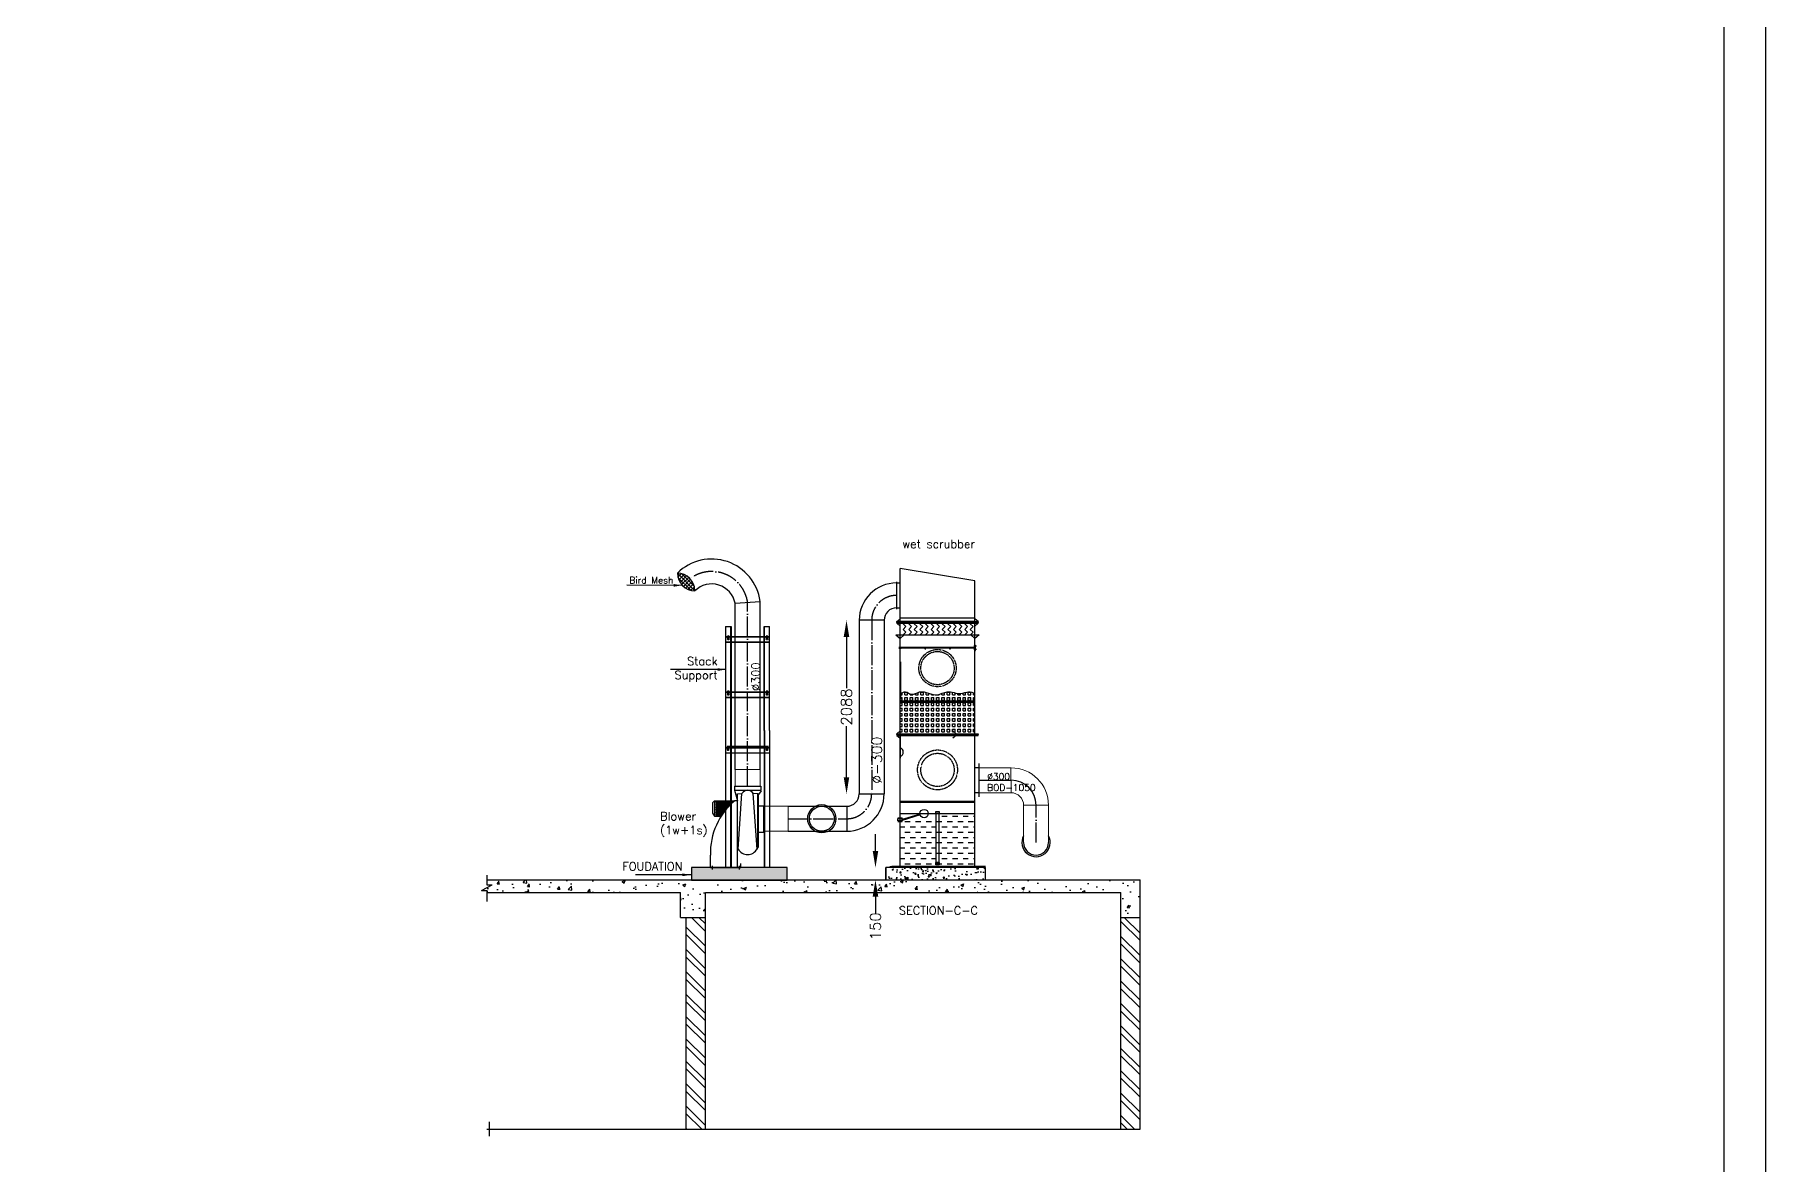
# Model space of a CAD drawing. Header units: millimetres. Extents: x 1731 to 55573, y 1167 to 54427.
# Drawn here: x 34746 to 55573, y 24751 to 38347 of the extents above; entities that cross this region are included whole.
import ezdxf

# ---------------------------------------------------------------- set-up
doc = ezdxf.new("R2010")
doc.units = ezdxf.units.MM
for name, pattern in [('25190-NFIL-Furni-Rev 0$0$PBTI FLOOR PLANS- WALL LAYOUT 11.03.2021$0$PHANTOM2', [1.25, 0.625, -0.125, 0.125, -0.125, 0.125, -0.125]), ('ACAD_ISO04W100', [30, 24, -3, 0, -3]), ('CENTER', [2, 1.25, -0.25, 0.25, -0.25]), ('CENTER2', [1.125, 0.75, -0.125, 0.125, -0.125]), ('HIDDEN', [0.375, 0.25, -0.125])]:
    doc.linetypes.add(name, pattern=pattern)
for name, color, linetype in [('Basement', 8, 'Continuous'), ('blower', 4, 'Continuous'), ('CENTRE', 8, 'CENTER'), ('EX-PP--FRP DUCT', 7, 'Continuous'), ('EX-TXT', 7, 'Continuous'), ('Exhaust Air Dim', 8, 'Continuous'), ('EXHAUST DUICT', 1, 'Continuous'), ('FH Exhaust Duct', 6, 'Continuous'), ('FH Exhaust duct cen', 8, 'CENTER'), ('FH Text', 7, 'Continuous'), ('HATCH', 8, 'Continuous'), ('ILA-HATCH', 8, 'Continuous')]:
    doc.layers.add(name, color=color, linetype=linetype)
for name, color, linetype, lineweight in [('COLOUMN', 1, 'Continuous', 30), ('EX-PP-FRP DUCT', 1, 'Continuous', 18), ('WALL', 5, 'Continuous', 25)]:
    doc.layers.add(name, color=color, linetype=linetype, lineweight=lineweight)
doc.styles.add('Heading', font='romant.shx')
doc.styles.add('Legend', font='romant.shx')
doc.styles.add('ROMANS', font='romans.shx')
doc.linetypes.add('ZIGZAG', pattern='A,0.0001,-0.2,[131,ltypeshp.shx,S=0.2,R=0,X=-0.2,Y=0],-0.4,[131,ltypeshp.shx,S=0.2,R=180,X=0.2,Y=0],-0.2', length=0.8001)
doc.dimstyles.new('CGMP CP LINE', dxfattribs={"dimtxt": 130, "dimasz": 200, "dimexe": 0.18, "dimexo": 0.0625, "dimgap": 0.09, "dimtad": 0, "dimdec": 0, "dimzin": 0, "dimdsep": 46, "dimtxsty": 'ROMANS', "dimcen": 0.09, "dimclrd": 1, "dimclre": 251, "dimadec": 0, "dimazin": 0, "dimtfac": 1, "dimtdec": 0, "dimtofl": 0, "dimtmove": 0, "dimatfit": 3, "dimfxl": 0.18, "dimtolj": 1, "dimtzin": 0, "dimlwd": -1, "dimlwe": 5, "dimarcsym": 0})
doc.dimstyles.new('Kewaunee', dxfattribs={"dimtxt": 100, "dimasz": 100, "dimexe": 0, "dimexo": 0, "dimgap": 35, "dimtad": 1, "dimdec": 0, "dimzin": 0, "dimdsep": 46, "dimtxsty": 'Heading', "dimcen": 5, "dimclrd": 7, "dimclre": 7, "dimclrt": 7, "dimadec": 0, "dimazin": 0, "dimtfac": 1, "dimtdec": 0, "dimtofl": 0, "dimtmove": 1, "dimatfit": 3, "dimfxl": 0.18, "dimtolj": 1, "dimtzin": 0, "dimarcsym": 0})

# ---------------------------------------------------------------- blocks, each defined once
blk = doc.blocks.new('CMVeco-315 Side View')
h = blk.add_hatch()
h.set_pattern_fill('NET3', color=8, scale=5)
h.paths.add_polyline_path([(16304, 29671), (16080, 29671), (16080, 29486), (16141, 29486, -0.075606)])
h.paths.add_polyline_path([(16103, 29565), (16181, 29565), (16181, 29588), (16103, 29588)], flags=24)
h.paths.add_polyline_path([(16103, 29590), (16160, 29590), (16160, 29613), (16103, 29613)], flags=24)
h.paths.add_polyline_path([(16103, 29615), (16177, 29615), (16177, 29638), (16103, 29638)], flags=24)
h = blk.add_hatch()
h.set_pattern_fill('GOST_GLASS', style=0)
h.paths.add_polyline_path([(15783, 28717), (16934, 28717), (16934, 28867), (15783, 28867)])
blk.add_line((16011, 28867), (16376, 28867))
at = {"layer": 'Basement'}
blk.add_lwpolyline([(15783, 28717), (16934, 28717), (16934, 28867), (15783, 28867)], close=True, dxfattribs=at)
at = {"layer": 'blower'}
for p, q in [((16301, 29847), (16616, 29847)), ((16301, 29847), (16301, 29797)), ((16301, 29797), (16616, 29797)), ((16301, 29797), (16336, 29671)), ((16621, 29792), (16591, 29745)), ((16616, 29847), (16616, 29797)), ((16621, 29792), (16616, 29797)), ((16035, 29644), (16060, 29671)), ((16035, 29644), (16035, 29520)), ((16060, 29671), (16060, 29486)), ((16060, 29671), (16304, 29671)), ((16080, 29671), (16080, 29486)), ((16336, 29671), (16304, 29671)), ((16336, 28867), (16336, 29752)), ((16338, 29754), (16389, 29756)), ((16344, 29090), (16390, 29756)), ((16573, 29090), (16527, 29756)), ((16579, 29754), (16528, 29756)), ((16581, 29112), (16581, 29752)), ((16581, 29752), (16590, 29746)), ((16591, 29116), (16591, 29745)), ((16649, 29604), (16591, 29604)), ((16649, 29604), (16649, 29289)), ((16035, 29520), (16060, 29486)), ((16060, 29486), (16141, 29486)), ((16649, 29289), (16591, 29289)), ((16011, 28867), (16011, 29017)), ((16344, 29090), (16336, 29100)), ((16573, 29090), (16582, 29110)), ((16584, 29110), (16590, 29114)), ((16027, 28873), (16027, 28858)), ((16037, 28873), (16037, 28858)), ((16352, 28874), (16352, 28859)), ((16362, 28874), (16362, 28859)), ((16376, 28867), (16376, 28915))]:
    blk.add_line(p, q, dxfattribs=at)
for centre, radius, start, end in [((16459, 29718), 78.2, 28.6783, 150.5039), ((16830, 29043), 819, 129.9374, 181.7901), ((16338, 29752), 2, 91.9625, 180), ((16389, 29758), 2, 271.9625, 330.5039), ((16528, 29758), 2, 209.4961, 268.0375), ((16579, 29752), 2, 0, 88.0375), ((16589, 29745), 2, 0, 57.0977), ((16343, 29089), 2, 28.9885, 39.8185), ((16459, 29153), 130, 208.9885, 331.0944), ((16575, 29089), 2, 140.1815, 151.0115), ((16583, 29112), 2, 180, 305.8794), ((16589, 29116), 2, 305.8794, 0)]:
    blk.add_arc(centre, radius, start, end, dxfattribs=at)
at = {"layer": 'CENTRE', "linetype": 'CENTER', "ltscale": 50}
for p, q in [((16032, 28889), (16032, 28845)), ((16357, 28889), (16357, 28845))]:
    blk.add_line(p, q, dxfattribs=at)
at = {"color": 2, "style": 'Legend'}
for s, p in [('Motor', (16106, 29619)), ('With', (16106, 29594)), ('Gaurd', (16105, 29569))]:
    blk.add_text(s, height=15, dxfattribs=at).set_placement(p)
blk = doc.blocks.new('*D149')
at = {"layer": 'Defpoints', "color": 0, "transparency": 16777216}
for p in [(44864, 28174), (44990, 28324, 0), (44990, 28174)]:
    blk.add_point(p, dxfattribs=at)
at = {"layer": 'EXHAUST DUICT', "color": 1, "transparency": 16777216}
for p, q in [((44864, 28524), (44864, 28724)), ((44864, 27974), (44864, 27774))]:
    blk.add_line(p, q, dxfattribs=at)
at = {"layer": 'EXHAUST DUICT', "color": 251, "linetype": 'Continuous', "lineweight": 5, "transparency": 16777216}
for p, q in [((44865, 28324), (44864, 28324)), ((44865, 28174), (44864, 28174))]:
    blk.add_line(p, q, dxfattribs=at)
at = {"layer": 'EXHAUST DUICT', "color": 1, "transparency": 16777216}
for points in [[(44831, 28524), (44898, 28524), (44864, 28324)], [(44831, 27974), (44898, 27974), (44864, 28174)]]:
    blk.add_solid(points, dxfattribs=at)
at = {"layer": 'EXHAUST DUICT', "color": 0, "transparency": 16777216, "insert": (44864, 27616), "char_height": 130, "attachment_point": 5, "rotation": 90, "style": 'ROMANS'}
blk.add_mtext('\\A1;150', dxfattribs=at)
blk = doc.blocks.new('*D150')
at = {"color": 251, "linetype": 'Continuous', "lineweight": 5, "transparency": 16777216}
for p, q in [((44516, 31299), (44515, 31299)), ((44516, 29211), (44515, 29211))]:
    blk.add_line(p, q, dxfattribs=at)
at = {"color": 1, "transparency": 16777216}
for p, q in [((44516, 31099), (44516, 30484)), ((44516, 29411), (44516, 30026))]:
    blk.add_line(p, q, dxfattribs=at)
for points in [[(44482, 31099), (44549, 31099), (44516, 31299)], [(44482, 29411), (44549, 29411), (44516, 29211)]]:
    blk.add_solid(points, dxfattribs=at)
at = {"layer": 'Defpoints', "color": 0, "transparency": 16777216}
for p in [(44669, 31299, 0), (44516, 29211), (44669, 29211, 0)]:
    blk.add_point(p, dxfattribs=at)
at = {"color": 0, "transparency": 16777216, "insert": (44516, 30255), "char_height": 130, "attachment_point": 5, "rotation": 90, "style": 'ROMANS'}
blk.add_mtext('\\A1;2088', dxfattribs=at)

msp = doc.modelspace()

# ---------------------------------------------------------------- hatches: boundary and pattern name
h = msp.add_hatch()
h.set_pattern_fill('ZIGZAG', color=256, scale=15, angle=45, style=0)
h.set_pattern_definition([(45, (33410.287, 26946.506), (7e-15, 67.35192), [47.625, -47.625]), (135, (33443.963, 26980.18), (-67.35192, 7e-15), [47.625, -47.625])])
h.paths.add_polyline_path([(46060.9, 31263.7), (45610.9, 31263.7), (45610.9, 31123.8), (46060.9, 31123.8)])
h.paths.add_polyline_path([(45610.9, 31263.7), (45160.9, 31263.7), (45160.9, 31123.8), (45610.9, 31123.8)])
h.paths.add_polyline_path([(45950.6, 31150.7), (45950.6, 31225.7)], flags=16)
at = {"ltscale": 0.15}
h = msp.add_hatch(dxfattribs=at)
h.set_pattern_fill('SQUARE', color=256, scale=10, style=0)
h.set_pattern_definition([(0, (33408.287, 26845.506), (0, 31.75), [31.75, -31.75]), (90, (33408.287, 26845.506), (-31.75, 2e-15), [31.75, -31.75])])
h.paths.add_polyline_path([(46060.9, 30418.9), (46043.1, 30426.6), (46025.3, 30432.9), (46007.4, 30437.1), (45989.6, 30438.7), (45971.6, 30437), (45953.6, 30432.7), (45935.6, 30427.2), (45917.4, 30421.7), (45899.1, 30417.6), (45880.7, 30416), (45862.2, 30417.1), (45843.6, 30420.1), (45825, 30424.3), (45806.4, 30429.1), (45787.9, 30433.7), (45769.5, 30437.5), (45751.1, 30439.7), (45733, 30439.8), (45715.1, 30437), (45697.3, 30431.7), (45679.6, 30424.9), (45662.1, 30417.5), (45644.5, 30410.4), (45626.8, 30404.6), (45610.9, 30401.5), (45610.9, 29933.7), (46060.9, 29933.7)])
h.paths.add_polyline_path([(45178.3, 30423.3), (45160.9, 30412.6), (45160.9, 29933.7), (45610.9, 29933.7), (45610.9, 30401.5), (45609, 30401.1), (45591, 30400.5), (45572.9, 30402.3), (45554.6, 30406.1), (45536.2, 30411.3), (45517.8, 30417.2), (45499.3, 30423.5), (45480.7, 30429.4), (45462.2, 30434.4), (45443.7, 30438), (45425.2, 30439.6), (45406.8, 30438.7), (45388.5, 30434.7), (45370.3, 30427.9), (45352.3, 30420), (45334.4, 30412.9), (45316.7, 30408.3), (45299.2, 30408.1), (45281.9, 30413.5), (45264.7, 30422.2), (45247.5, 30431.1), (45230.3, 30437.1), (45213.1, 30437.4), (45195.7, 30432.2)])
h = msp.add_hatch(dxfattribs=at)
h.set_pattern_fill('DASH', color=256, scale=20, style=0)
h.set_pattern_definition([(0, (33408.29, 26845.506), (63.5, 63.5), [63.5, -63.5])])
h.paths.add_polyline_path([(45610.9, 28923.7), (45291.6, 28923.7), (45187.6, 28890.6), (45187.6, 28884.2), (45187.6, 28875.7), (45160.9, 28875.7), (45160.9, 28339.7), (45610.9, 28339.7)])
h.paths.add_polyline_path([(46060.9, 28339.7), (46060.9, 28973.7), (45610.9, 28973.7), (45610.9, 28339.7)])
h = msp.add_hatch()
h.set_pattern_fill('AR-CONC', scale=2)
h.set_pattern_definition([(50, (-1055160.8, -7235.86), (364.36934, -31.87817), [38.1, -419.1]), (355, (-1055160.8, -7235.86), (-70.48684, 382.11369), [30.48, -335.28117]), (100.451445, (-1055130.43, -7238.5), (293.88249, 350.2355), [32.38002, -356.18049]), (46.1842, (-1055160.8, -7134.26), (542.15808, -84.08466), [57.15, -628.65]), (96.63556, (-1055115.6, -7141.27), (474.80827, 494.85225), [48.57005, -534.27122]), (351.18415, (-1055160.8, -7134.26), (474.80827, 494.85225), [45.71993, -502.91946]), (21, (-1055110, -7159.66), (303.22878, -204.5304), [38.1, -419.1]), (326, (-1055110, -7159.66), (123.60406, 368.37593), [30.48, -335.28]), (71.451445, (-1055084.72, -7176.7), (426.83284, 163.84554), [32.38002, -356.17988]), (37.5, (-1055160.79, -7235.86), (6.177207, 169.110078), [0, -331.216, 0, -340.36, 0, -336.55]), (7.5, (-1055160.8, -7235.86), (133.639325, 200.36115), [0, -194.056, 0, -323.596, 0, -128.27]), (327.5, (-1055274.08, -7235.86), (271.18119, -11.457488), [0, -127, 0, -396.24, 0, -525.78]), (317.5, (-1055324.88, -7235.86), (296.258363, 50.85298), [0, -165.1, 0, -263.144, 0, -373.38])])
h.paths.add_polyline_path([(48047.7, 28173.7), (40187.7, 28173.7), (40187.7, 28023.7), (42517.7, 28023.7), (42517.7, 27723.7), (42817.7, 27723.7), (42817.7, 28023.7), (47817.7, 28023.7), (47817.7, 27723.7), (48047.7, 27723.7)])
at = {"layer": 'EXHAUST DUICT'}
h = msp.add_hatch(dxfattribs=at)
h.set_pattern_fill('ANSI37', color=8, scale=10)
h.set_pattern_definition([(45, (-1155301.988, -153311.235), (-22.4506403, 22.4506403), []), (135, (-1155301.988, -153311.235), (-22.4506403, -22.4506403), [])])
h.paths.add_polyline_path([(42691.5, 31653.2, 0.4101616), (42480.8, 31866.8, 0.4101616)])
at = {"layer": 'HATCH', "ltscale": 0.15}
for points in [[(45610.9, 30328.2), (45160.9, 30328.2), (45160.9, 30315.4), (45610.9, 30315.4)], [(46060.9, 30328.2), (45610.9, 30328.2), (45610.9, 30315.4), (46060.9, 30315.4)], [(45610.9, 29123.7), (45160.9, 29123.7), (45160.9, 29110.9), (45610.9, 29110.9)], [(46060.9, 29123.7), (45610.9, 29123.7), (45610.9, 29110.9), (46060.9, 29110.9)]]:
    msp.add_hatch(color=256, dxfattribs=at).paths.add_polyline_path(points)
at = {"layer": 'HATCH', "linetype": 'CENTER2', "ltscale": 0.15}
h = msp.add_hatch(dxfattribs=at)
h.set_pattern_fill('AR-CONC', color=256, style=0)
h.set_pattern_definition([(50, (33408.29, 26845.5), (182.1847, -15.939), [19.05, -209.55]), (355, (33408.29, 26845.5), (-35.2428, 191.0566), [15.24, -167.64]), (100.451, (33423.47, 26844.18), (146.9425, 175.1167), [16.19, -178.09]), (46.1842, (33408.29, 26896.3), (271.079, -42.0423), [28.575, -314.325]), (96.6356, (33430.88, 26892.8), (237.404, 247.4256), [24.285, -267.135]), (351.184, (33408.3, 26896.3), (237.4046, 247.425), [22.86, -251.46]), (21, (33433.69, 26883.6), (151.6149, -102.2655), [19.05, -209.55]), (326, (33433.69, 26883.6), (61.802, 184.188), [15.24, -167.64]), (71.4514, (33446.32, 26875.08), (213.4165, 81.9229), [16.19, -178.09]), (37.5, (33408.29, 26845.506), (3.0886, 84.55504), [0, -165.608, 0, -170.18, 0, -168.275]), (7.5, (33408.29, 26845.51), (66.81966, 100.1806), [0, -97.028, 0, -161.798, 0, -64.135]), (327.5, (33351.645, 26845.506), (135.5906, -5.72874), [0, -63.5, 0, -198.12, 0, -262.89]), (317.5, (33326.25, 26845.5), (148.1292, 25.4265), [0, -82.55, 0, -131.572, 0, -186.69])])
h.paths.add_polyline_path([(45610.9, 28173.7), (45610.9, 28323.7), (44989.9, 28323.7), (44989.9, 28173.7)])
h = msp.add_hatch(dxfattribs=at)
h.set_pattern_fill('AR-CONC', color=256, style=0)
h.set_pattern_definition([(50, (33202.92, 26845.5), (182.1847, -15.939), [19.05, -209.55]), (355, (33202.92, 26845.5), (-35.2428, 191.0566), [15.24, -167.64]), (100.451, (33218.1, 26844.18), (146.9425, 175.1167), [16.19, -178.09]), (46.1842, (33202.92, 26896.3), (271.079, -42.0423), [28.575, -314.325]), (96.6356, (33225.5, 26892.8), (237.404, 247.4256), [24.285, -267.135]), (351.184, (33202.92, 26896.3), (237.4046, 247.425), [22.86, -251.46]), (21, (33228.32, 26883.6), (151.6149, -102.2655), [19.05, -209.55]), (326, (33228.32, 26883.6), (61.802, 184.188), [15.24, -167.64]), (71.4514, (33240.95, 26875.08), (213.4165, 81.9229), [16.19, -178.09]), (37.5, (33202.917, 26845.506), (3.0886, 84.55504), [0, -165.608, 0, -170.18, 0, -168.275]), (7.5, (33202.92, 26845.51), (66.81966, 100.1806), [0, -97.028, 0, -161.798, 0, -64.135]), (327.5, (33146.275, 26845.506), (135.5906, -5.72874), [0, -63.5, 0, -198.12, 0, -262.89]), (317.5, (33120.87, 26845.5), (148.1292, 25.4265), [0, -82.55, 0, -131.572, 0, -186.69])])
h.paths.add_polyline_path([(46189.9, 28173.7), (46189.9, 28323.7), (45405.5, 28323.7), (45405.5, 28173.7)])
at = {"layer": 'ILA-HATCH', "ltscale": 12}
h = msp.add_hatch(dxfattribs=at)
h.set_pattern_fill('ANSI32', color=256, scale=20, angle=270)
h.set_pattern_definition([(315, (-1055160.8, -7235.86), (134.703842, 134.703842), []), (315, (-1055160.8, -7325.66), (134.703842, 134.703842), [])])
h.paths.add_polyline_path([(42587.7, 25173.7), (42817.7, 25173.7), (42817.7, 27723.7), (42587.7, 27723.7)])
h.paths.add_polyline_path([(48047.7, 27723.7), (47817.7, 27723.7), (47817.7, 25173.7), (48047.7, 25173.7)])

# ---------------------------------------------------------------- linework, layer by layer
at = {"color": 5}
for p, q in [((46060.9, 31773.7), (45160.9, 31923.7, 0)), ((45160.9, 28323.7, 0), (45160.9, 31923.7, 0)), ((45118.7, 31763.7, 0), (45118.7, 31433.7, 0)), ((45118.7, 31748.7, 0), (45160.9, 31748.7)), ((46060.9, 28339.7), (46060.9, 31773.7)), ((45118.7, 31448.7, 0), (45160.9, 31448.7)), ((45120.9, 31283.7), (45160.9, 31317.7)), ((45120.9, 31263.7), (45160.9, 31229.7)), ((46060.9, 31323.7, 0), (45160.9, 31323.7, 0)), ((45160.9, 31288.7), (45160.9, 31283.7)), ((46060.9, 31283.7), (45160.9, 31283.7)), ((46100.9, 31283.7), (46060.9, 31317.7)), ((46060.9, 31288.7), (46060.9, 31283.7)), ((46100.9, 31263.7), (46060.9, 31229.7)), ((45110.9, 31123.8), (46110.9, 31123.8)), ((45110.9, 31123.8), (45160.9, 31081.3)), ((45210.9, 31123.8), (45160.9, 31081.3)), ((46010.9, 31123.8), (46060.9, 31081.3)), ((46110.9, 31123.8), (46060.9, 31081.3)), ((45120.9, 29933.7, 0), (45160.9, 29967.7, 0)), ((45120.9, 29913.7, 0), (45160.9, 29879.7, 0)), ((45835, 29933.7, 0), (45795, 29967.7, 0)), ((45835, 29913.7, 0), (45795, 29879.7, 0)), ((46110.9, 29523.7), (46060.9, 29523.7, 0)), ((46110.9, 29173.7), (46110.9, 29573.7)), ((46110.9, 29223.7), (46060.9, 29223.7, 0)), ((45060.9, 28339.7), (46189.9, 28339.7)), ((45060.9, 28323.7), (45060.9, 28339.7)), ((46189.9, 28339.7), (46189.9, 28339.7)), ((46189.9, 28339.7), (46189.9, 28339.7))]:
    msp.add_line(p, q, dxfattribs=at)
at = {"color": 6}
for p, q in [((43061, 31224.7, 0), (43061, 28323.2, 0)), ((43061, 31224.7, 0), (43126, 31224.7, 0)), ((43591, 31099.9, 0), (43061, 31099.9, 0)), ((43591, 31094.9, 0), (43061, 31094.9, 0)), ((43591, 31034.9, 0), (43061, 31034.9, 0)), ((43061, 31034.9, 0), (43591, 31034.9, 0)), ((43591, 31034.9, 0), (43061, 31034.9, 0)), ((43121, 31224.7, 0), (43121, 28323.2, 0)), ((43126, 31224.7, 0), (43126, 28323.2, 0)), ((43526, 29973.2, 0), (43526, 31224.7, 0)), ((43526, 31224.7, 0), (43591, 31224.7, 0)), ((43531, 29973.2, 0), (43531, 31224.7, 0)), ((43591, 29973.2, 0), (43591, 31224.7, 0)), ((43591, 30434.9, 0), (43061, 30434.9, 0)), ((43591, 30429.9, 0), (43061, 30429.9, 0)), ((43061, 30369.9, 0), (43591, 30369.9, 0)), ((43591, 30369.9, 0), (43061, 30369.9, 0)), ((43526, 29973.2, 0), (43526, 28323.2, 0)), ((43531, 29973.2, 0), (43531, 28323.2, 0)), ((43591, 29973.2, 0), (43591, 28323.2, 0)), ((43061, 29769.9, 0), (43591, 29769.9, 0)), ((43061, 29763.9, 0), (43591, 29763.9, 0)), ((43061, 29704.9, 0), (43591, 29704.9, 0))]:
    msp.add_line(p, q, dxfattribs=at)
at = {"linetype": 'HIDDEN'}
msp.add_line((45163.9, 30973.7, 0), (45163.9, 30961.7, 0), dxfattribs=at)
for p, q in [((46060.9, 30998.7), (46066.9, 30998.7)), ((46060.9, 30936.7), (46060.9, 30998.7)), ((46060.9, 30936.7), (46066.9, 30936.7)), ((46063.9, 30936.7), (46063.9, 30998.7)), ((46066.9, 30936.7), (46066.9, 30998.7)), ((45160.9, 30328.2, 0), (46060.9, 30328.2, 0)), ((45160.9, 29123.7, 0), (46060.9, 29123.7, 0)), ((45160.9, 28973.7), (46060.9, 28973.7)), ((45400.7, 28966.2), (45187.6, 28901.9)), ((45402.3, 28958.9), (45187.6, 28890.6)), ((45134.2, 28923.7), (45187.6, 28923.7)), ((45134.2, 28920.7), (45187.6, 28920.7)), ((45134.2, 28878.7), (45187.6, 28878.7)), ((45134.2, 28875.7), (45187.6, 28875.7)), ((45187.6, 28875.7), (45187.6, 28923.7)), ((45060.9, 28339.7), (45063.8, 28339.7)), ((45088.8, 28339.7), (45160.9, 28339.7)), ((40187.7, 25173.7), (48047.7, 25173.7))]:
    msp.add_line(p, q)
at = {"ltscale": 0.15}
for p, q in [((45160.9, 30315.4, 0), (46060.9, 30315.4)), ((45160.9, 29765.5, 0), (45160.9, 29661.9, 0)), ((45160.9, 29110.9, 0), (46060.9, 29110.9, 0))]:
    msp.add_line(p, q, dxfattribs=at)
at = {"linetype": 'CENTER2', "ltscale": 50}
msp.add_line((45401.4, 28962.5), (45187.6, 28896.3), dxfattribs=at)
at = {"color": 7}
for p, q in [((40187.7, 28233.4), (40187.7, 28114)), ((40124.8, 28048), (40250.5, 28114)), ((40124.8, 28048), (40187.7, 28048)), ((40187.7, 28114), (40250.5, 28114)), ((40187.7, 28048), (40187.7, 27913.5)), ((40215.9, 25262.1), (40215.9, 25092.1))]:
    msp.add_line(p, q, dxfattribs=at)
at = {"color": 8, "ltscale": 0.15}
msp.add_line((44989.9, 28173.7), (44989.9, 28323.7), dxfattribs=at)
at = {"color": 7}
for points in [[(1731.4, 54427.2), (55572.9, 54427.2), (55572.9, 1166.8), (1731.4, 1166.8)], [(2231.4, 53927.2), (55072.9, 53927.2), (55072.9, 1666.8), (2231.4, 1666.8)]]:
    msp.add_lwpolyline(points, close=True, dxfattribs=at)
at = {"elevation": 0}
for points in [[(45120.9, 31273.7), (45120.9, 31283.7), (46100.9, 31283.7), (46100.9, 31273.7)], [(46100.9, 31273.7), (45120.9, 31273.7), (45120.9, 31263.7), (46100.9, 31263.7)], [(45154.9, 30980.2), (45166.9, 30980.2), (45166.9, 30955.2), (45154.9, 30955.2)], [(45120.9, 29923.7), (45120.9, 29933.7), (46100.9, 29933.7), (46100.9, 29923.7)], [(46100.9, 29923.7), (45120.9, 29923.7), (45120.9, 29913.7), (46100.9, 29913.7)], [(45589.6, 28998.1), (45632, 28998.1), (45632, 28973.9), (45589.6, 28973.9)], [(45596.3, 28973.9), (45625.3, 28973.9), (45625.3, 28382.4), (45596.3, 28382.4)], [(45134.2, 28914.8), (45187.6, 28914.8), (45187.6, 28884.2), (45134.2, 28884.2)], [(45589.6, 28382.4), (45632, 28382.4), (45632, 28358.1), (45589.6, 28358.1)]]:
    msp.add_lwpolyline(points, close=True, dxfattribs=at)
for points in [[(45163.9, 30973.7), (46060.9, 30973.7)], [(46060.9, 30961.7), (45163.9, 30961.7)]]:
    msp.add_lwpolyline(points, dxfattribs=at)
at = {"color": 8, "linetype": 'HIDDEN'}
for centre, radius in [((45610.9, 30723.7), 224), ((45610.9, 30723.7), 200), ((45610.9, 29498.7), 240), ((45610.9, 29498.7), 200)]:
    msp.add_circle(centre, radius, dxfattribs=at)
msp.add_circle((45450.1, 28973.7), 50)
at = {"ltscale": 0.15}
msp.add_arc((45144.4, 29713.7, 0), 54.4, 287.65627, 72.34373, dxfattribs=at)
at = {"color": 7}
msp.add_arc((46496.7, 29073.7), 300, 0, 90, dxfattribs=at)
at = {"ltscale": 0.15}
msp.add_spline([(45160.9, 30412.6, 0), (45226.3, 30437.8), (45297.8, 30408.4), (45394.6, 30436.4), (45610.9, 30401.4), (45727, 30439.2), (45893.2, 30416.8), (45985.4, 30438.6), (46060.9, 30418.9)], degree=3, dxfattribs=at)
at = {"layer": 'COLOUMN', "ltscale": 12}
for p, q in [((40187.7, 28173.7), (48047.7, 28173.7)), ((48047.7, 25173.7), (48047.7, 28173.7)), ((40187.7, 28023.7), (42517.7, 28023.7)), ((42517.7, 27723.7), (42517.7, 28023.7)), ((42817.7, 28023.7), (47817.7, 28023.7)), ((42817.7, 25173.7), (42817.7, 28023.7)), ((47817.7, 25173.7), (47817.7, 28023.7)), ((42517.7, 27723.7), (42817.7, 27723.7)), ((42587.7, 25173.7), (42587.7, 27723.7)), ((47817.7, 27723.7), (48047.7, 27723.7))]:
    msp.add_line(p, q, dxfattribs=at)
at = {"layer": 'EX-PP--FRP DUCT', "color": 6}
msp.add_line((45160.9, 29913.7, 0), (45160.9, 29638.7, 0), dxfattribs=at)
at = {"layer": 'EX-PP--FRP DUCT', "linetype": '25190-NFIL-Furni-Rev 0$0$PBTI FLOOR PLANS- WALL LAYOUT 11.03.2021$0$PHANTOM2', "ltscale": 30}
msp.add_lwpolyline([(46110.9, 29373.7), (46496.7, 29373.7)], dxfattribs=at)
at = {"layer": 'EX-PP--FRP DUCT', "color": 6, "elevation": 0}
msp.add_lwpolyline([(45041.9, 28335.7), (45158.8, 28335.7), (45158.8, 28323.7), (45041.9, 28323.7)], close=True, dxfattribs=at)
at = {"layer": 'EX-PP-FRP DUCT'}
for p, q in [((45168.7, 30348.7, 0), (45168.7, 30798.7, 0)), ((43101, 29784.9, 0), (43576, 29784.9, 0)), ((43101, 29779.9, 0), (43576, 29779.9, 0)), ((43176, 29503.2, 0), (43476.1, 29503.2, 0)), ((46110.9, 29523.7), (46496.6, 29523.7)), ((46110.9, 29523.7), (46496.7, 29523.7)), ((46496.6, 29223.7), (46493.8, 29523.7)), ((46110.9, 29223.7), (46496.7, 29223.7)), ((43815.7, 29060.7, 0), (43815.7, 28760.7, 0)), ((46646.7, 28623.7), (46646.7, 29073.7)), ((46646.7, 29073.7), (46946.7, 29073.7)), ((46946.7, 28623.7), (46946.7, 29073.7))]:
    msp.add_line(p, q, dxfattribs=at)
at = {"layer": 'EX-PP-FRP DUCT', "color": 2, "linetype": 'ZIGZAG', "ltscale": 10}
for p, q in [((43176, 29303.2, 0), (43176, 29503.2, 0)), ((43476.1, 29503.2, 0), (43476.1, 29302.3, 0)), ((43516, 29060.7, 0), (43815.7, 29060.7, 0)), ((43516, 28760.7, 0), (43815.7, 28760.7, 0))]:
    msp.add_line(p, q, dxfattribs=at)
at = {"layer": 'EX-PP-FRP DUCT'}
msp.add_lwpolyline([(46110.9, 29223.7), (46496.6, 29223.7)], dxfattribs=at)
for radius in [450, 150]:
    msp.add_arc((46496.7, 29073.7), radius, 0, 90, dxfattribs=at)
at = {"layer": 'EXHAUST DUICT', "color": 1}
for p, q in [((43176, 31503.2, 0), (43476, 31526.9, 0)), ((43176, 29503.2, 0), (43176, 31503.2, 0)), ((43476.1, 29503.2, 0), (43476.1, 31526.9, 0)), ((44668.7, 31298.7, 0), (44668.7, 29210.7, 0)), ((44968.7, 31298.7, 0), (44668.7, 31298.7, 0)), ((44968.7, 31298.7, 0), (44968.7, 29210.7, 0)), ((44668.7, 29210.7, 0), (44968.7, 29210.7, 0)), ((43815.7, 29060.7, 0), (44518.7, 29060.7, 0)), ((44518.7, 29060.7, 0), (44518.7, 28760.7, 0)), ((43815.7, 28760.7, 0), (44518.7, 28760.7, 0))]:
    msp.add_line(p, q, dxfattribs=at)
at = {"layer": 'EXHAUST DUICT', "color": 0, "linetype": 'ACAD_ISO04W100', "ltscale": 10}
for p, q in [((43326, 29303.2, 0), (43326, 31503.2, 0)), ((44818.7, 31298.7, 0), (44818.7, 29210.7, 0)), ((46110.9, 29373.7), (46496.7, 29373.7)), ((46796.7, 28623.7), (46796.7, 29073.7)), ((43815.7, 28910.7, 0), (44518.7, 28910.7, 0))]:
    msp.add_line(p, q, dxfattribs=at)
at = {"layer": 'EXHAUST DUICT', "color": 1}
for radius in [170, 150]:
    msp.add_circle((44218.7, 28910.7, 0), radius, dxfattribs=at)
at = {"layer": 'EXHAUST DUICT', "color": 7}
for centre, start, end in [((42694.5, 31866.8, 0), 180, 269.20623), ((42477.9, 31653.2, 0), 0, 89.20623)]:
    msp.add_arc(centre, 213.6, start, end, dxfattribs=at)
at = {"layer": 'EXHAUST DUICT', "color": 1}
for centre, radius, start, end in [((42893.6, 31448.3, 0), 587.7, 7.68537, 134.60311), ((42893.5, 31448.3, 0), 287.7, 10.99255, 134.60311), ((45118.7, 31298.7, 0), 450, 90, 180), ((45118.7, 31298.7, 0), 150, 90, 180), ((44518.7, 29210.7, 0), 150, 270, 0), ((44518.7, 29210.7, 0), 450, 270, 0), ((46796.7, 28623.7), 170, 151.92751, 28.07249), ((46796.7, 28623.7), 150, 180, 0)]:
    msp.add_arc(centre, radius, start, end, dxfattribs=at)
at = {"layer": 'EXHAUST DUICT', "color": 0, "linetype": 'ACAD_ISO04W100', "ltscale": 10}
for centre, radius, start, end in [((42893.5, 31448.3, 0), 437.7, 8.90761, 126.52925), ((45118.7, 31298.7, 0), 300, 90, 180), ((44518.7, 29210.7, 0), 300, 270, 0)]:
    msp.add_arc(centre, radius, start, end, dxfattribs=at)
at = {"layer": 'FH Exhaust Duct'}
for p, q in [((43083.5, 31108.5, 0), (43083.5, 31099.9, 0)), ((43103.5, 31099.9, 0), (43083.5, 31099.9, 0)), ((43103.5, 31093.9, 0), (43083.5, 31093.9, 0)), ((43083.5, 31085.4, 0), (43083.5, 31093.9, 0)), ((43101, 31109.9, 0), (43086, 31109.9, 0)), ((43101, 31083.9, 0), (43086, 31083.9, 0)), ((43088.5, 31099.9, 0), (43088.5, 31108.5, 0)), ((43088.5, 31093.9, 0), (43088.5, 31085.4, 0)), ((43088.5, 31093.9, 1), (43088.5, 31085.4, 1)), ((43098.5, 31099.9, 0), (43098.5, 31108.5, 0)), ((43098.5, 31093.9, 0), (43098.5, 31085.4, 0)), ((43098.5, 31093.9, 1), (43098.5, 31085.4, 0)), ((43103.5, 31108.5, 0), (43103.5, 31099.9, 0)), ((43103.5, 31085.4, 0), (43103.5, 31093.9, 0)), ((43548.5, 31108.5, 0), (43548.5, 31099.9, 0)), ((43568.5, 31099.9, 0), (43548.5, 31099.9, 0)), ((43568.5, 31093.9, 0), (43548.5, 31093.9, 0)), ((43548.5, 31085.4, 0), (43548.5, 31093.9, 0)), ((43566, 31109.9, 0), (43551, 31109.9, 0)), ((43566, 31083.9, 0), (43551, 31083.9, 0)), ((43553.5, 31099.9, 0), (43553.5, 31108.5, 0)), ((43553.5, 31093.9, 0), (43553.5, 31085.4, 0)), ((43553.5, 31093.9, 1), (43553.5, 31085.4, 1)), ((43563.5, 31099.9, 0), (43563.5, 31108.5, 0)), ((43563.5, 31093.9, 0), (43563.5, 31085.4, 0)), ((43563.5, 31093.9, 1), (43563.5, 31085.4, 0)), ((43568.5, 31108.5, 0), (43568.5, 31099.9, 0)), ((43568.5, 31085.4, 0), (43568.5, 31093.9, 0)), ((43083.5, 30443.5, 0), (43083.5, 30434.9, 0)), ((43103.5, 30434.9, 0), (43083.5, 30434.9, 0)), ((43103.5, 30428.9, 0), (43083.5, 30428.9, 0)), ((43083.5, 30420.4, 0), (43083.5, 30428.9, 0)), ((43101, 30444.9, 0), (43086, 30444.9, 0)), ((43101, 30418.9, 0), (43086, 30418.9, 0)), ((43088.5, 30434.9, 0), (43088.5, 30443.5, 0)), ((43088.5, 30428.9, 0), (43088.5, 30420.4, 0)), ((43088.5, 30428.9, 1), (43088.5, 30420.4, 1)), ((43098.5, 30434.9, 0), (43098.5, 30443.5, 0)), ((43098.5, 30428.9, 0), (43098.5, 30420.4, 0)), ((43098.5, 30428.9, 1), (43098.5, 30420.4, 0)), ((43103.5, 30443.5, 0), (43103.5, 30434.9, 0)), ((43103.5, 30420.4, 0), (43103.5, 30428.9, 0)), ((43548.5, 30443.5, 0), (43548.5, 30434.9, 0)), ((43568.5, 30434.9, 0), (43548.5, 30434.9, 0)), ((43568.5, 30428.9, 0), (43548.5, 30428.9, 0)), ((43548.5, 30420.4, 0), (43548.5, 30428.9, 0)), ((43566, 30444.9, 0), (43551, 30444.9, 0)), ((43566, 30418.9, 0), (43551, 30418.9, 0)), ((43553.5, 30434.9, 0), (43553.5, 30443.5, 0)), ((43553.5, 30428.9, 0), (43553.5, 30420.4, 0)), ((43553.5, 30428.9, 1), (43553.5, 30420.4, 1)), ((43563.5, 30434.9, 0), (43563.5, 30443.5, 0)), ((43563.5, 30428.9, 0), (43563.5, 30420.4, 0)), ((43563.5, 30428.9, 1), (43563.5, 30420.4, 0)), ((43568.5, 30443.5, 0), (43568.5, 30434.9, 0)), ((43568.5, 30420.4, 0), (43568.5, 30428.9, 0)), ((43081, 29778.5, 0), (43081, 29769.9, 0)), ((43101, 29769.9, 0), (43081, 29769.9, 0)), ((43101, 29763.9, 0), (43081, 29763.9, 0)), ((43081, 29755.4, 0), (43081, 29763.9, 0)), ((43098.5, 29779.9, 0), (43083.5, 29779.9, 0)), ((43098.5, 29753.9, 0), (43083.5, 29753.9, 0)), ((43086, 29769.9, 0), (43086, 29778.5, 0)), ((43086, 29763.9, 0), (43086, 29755.4, 0)), ((43086, 29763.9, 1), (43086, 29755.4, 1)), ((43096, 29769.9, 0), (43096, 29778.5, 0)), ((43096, 29763.9, 0), (43096, 29755.4, 0)), ((43096, 29763.9, 1), (43096, 29755.4, 0)), ((43101, 29778.5, 0), (43101, 29769.9, 0)), ((43101, 29755.4, 0), (43101, 29763.9, 0)), ((43548.5, 29778.5, 0), (43548.5, 29769.9, 0)), ((43568.5, 29769.9, 0), (43548.5, 29769.9, 0)), ((43568.5, 29763.9, 0), (43548.5, 29763.9, 0)), ((43548.5, 29755.4, 0), (43548.5, 29763.9, 0)), ((43566, 29779.9, 0), (43551, 29779.9, 0)), ((43566, 29753.9, 0), (43551, 29753.9, 0)), ((43553.5, 29769.9, 0), (43553.5, 29778.5, 0)), ((43553.5, 29763.9, 0), (43553.5, 29755.4, 0)), ((43553.5, 29763.9, 1), (43553.5, 29755.4, 1)), ((43563.5, 29769.9, 0), (43563.5, 29778.5, 0)), ((43563.5, 29763.9, 0), (43563.5, 29755.4, 0)), ((43563.5, 29763.9, 1), (43563.5, 29755.4, 0)), ((43568.5, 29778.5, 0), (43568.5, 29769.9, 0)), ((43568.5, 29755.4, 0), (43568.5, 29763.9, 0))]:
    msp.add_line(p, q, dxfattribs=at)
at = {"layer": 'FH Exhaust Duct', "elevation": -1}
for points in [[(43098.5, 31062.7), (43088.5, 31062.7), (43083.5, 31071.3), (43088.5, 31080), (43098.5, 31080), (43103.5, 31071.3)], [(43563.5, 31062.7), (43553.5, 31062.7), (43548.5, 31071.3), (43553.5, 31080), (43563.5, 31080), (43568.5, 31071.3)], [(43098.5, 30397.7), (43088.5, 30397.7), (43083.5, 30406.3), (43088.5, 30415), (43098.5, 30415), (43103.5, 30406.3)], [(43563.5, 30397.7), (43553.5, 30397.7), (43548.5, 30406.3), (43553.5, 30415), (43563.5, 30415), (43568.5, 30406.3)], [(43096, 29732.7), (43086, 29732.7), (43081, 29741.3), (43086, 29750), (43096, 29750), (43101, 29741.3)], [(43563.5, 29732.7), (43553.5, 29732.7), (43548.5, 29741.3), (43553.5, 29750), (43563.5, 29750), (43568.5, 29741.3)]]:
    msp.add_lwpolyline(points, close=True, dxfattribs=at)
at = {"layer": 'FH Exhaust Duct'}
for centre in [(43093.5, 31071.3, -1), (43558.5, 31071.3, -1), (43093.5, 30406.3, -1), (43558.5, 30406.3, -1), (43091, 29741.3, -1), (43558.5, 29741.3, -1)]:
    msp.add_circle(centre, 8.66, dxfattribs=at)
for centre, radius, start, end in [((43086, 31107, 0), 2.9, 30.42174, 149.57826), ((43086, 31086.8, 0), 2.9, 210.42174, 329.57826), ((43093.5, 31100.5, 0), 9.45, 58.05493, 121.94507), ((43093.5, 31093.4, 0), 9.45, 238.05493, 301.94507), ((43101, 31107, 0), 2.9, 30.42174, 149.57826), ((43101, 31086.8, 0), 2.9, 210.42174, 329.57826), ((43551, 31107, 0), 2.9, 30.42174, 149.57826), ((43551, 31086.8, 0), 2.9, 210.42174, 329.57826), ((43558.5, 31100.5, 0), 9.45, 58.05493, 121.94507), ((43558.5, 31093.4, 0), 9.45, 238.05493, 301.94507), ((43566, 31107, 0), 2.9, 30.42174, 149.57826), ((43566, 31086.8, 0), 2.9, 210.42174, 329.57826), ((43086, 30442, 0), 2.9, 30.42174, 149.57826), ((43086, 30421.8, 0), 2.9, 210.42174, 329.57826), ((43093.5, 30435.5, 0), 9.45, 58.05493, 121.94507), ((43093.5, 30428.4, 0), 9.45, 238.05493, 301.94507), ((43101, 30442, 0), 2.9, 30.42174, 149.57826), ((43101, 30421.8, 0), 2.9, 210.42174, 329.57826), ((43551, 30442, 0), 2.9, 30.42174, 149.57826), ((43551, 30421.8, 0), 2.9, 210.42174, 329.57826), ((43558.5, 30435.5, 0), 9.45, 58.05493, 121.94507), ((43558.5, 30428.4, 0), 9.45, 238.05493, 301.94507), ((43566, 30442, 0), 2.9, 30.42174, 149.57826), ((43566, 30421.8, 0), 2.9, 210.42174, 329.57826), ((43083.5, 29777, 0), 2.9, 30.42174, 149.57826), ((43083.5, 29756.8, 0), 2.9, 210.42174, 329.57826), ((43091, 29770.5, 0), 9.45, 58.05493, 121.94507), ((43091, 29763.4, 0), 9.45, 238.05493, 301.94507), ((43098.5, 29777, 0), 2.9, 30.42174, 149.57826), ((43098.5, 29756.8, 0), 2.9, 210.42174, 329.57826), ((43551, 29777, 0), 2.9, 30.42174, 149.57826), ((43551, 29756.8, 0), 2.9, 210.42174, 329.57826), ((43558.5, 29770.5, 0), 9.45, 58.05493, 121.94507), ((43558.5, 29763.4, 0), 9.45, 238.05493, 301.94507), ((43566, 29777, 0), 2.9, 30.42174, 149.57826), ((43566, 29756.8, 0), 2.9, 210.42174, 329.57826)]:
    msp.add_arc(centre, radius, start, end, dxfattribs=at)
at = {"layer": 'FH Exhaust duct cen', "color": 7, "ltscale": 20}
for p, q in [((45460.9, 30965.7, 0), (45460.9, 30947.6, 0)), ((45460.9, 30965.7, 0), (45460.9, 30947.6, 0)), ((45760.9, 30965.7, 0), (45760.9, 30947.6, 0)), ((45760.9, 30965.7, 0), (45760.9, 30947.6, 0)), ((45760.9, 30965.7, 0), (45760.9, 30947.6, 0)), ((45760.9, 30965.7, 0), (45760.9, 30947.6, 0)), ((46081.3, 30989.3), (46044, 30989.3)), ((46081.3, 30946.1), (46044, 30946.1))]:
    msp.add_line(p, q, dxfattribs=at)
at = {"layer": 'FH Text', "elevation": 0}
for points in [[(45457.9, 30961.7), (45457.9, 30954.2), (45463.9, 30954.2), (45463.9, 30961.7)], [(45457.9, 30961.7), (45457.9, 30954.2), (45463.9, 30954.2), (45463.9, 30961.7)], [(45763.9, 30961.7), (45763.9, 30954.2), (45757.9, 30954.2), (45757.9, 30961.7)], [(45763.9, 30961.7), (45763.9, 30954.2), (45757.9, 30954.2), (45757.9, 30961.7)], [(45763.9, 30961.7), (45763.9, 30954.2), (45757.9, 30954.2), (45757.9, 30961.7)], [(45763.9, 30961.7), (45763.9, 30954.2), (45757.9, 30954.2), (45757.9, 30961.7)]]:
    msp.add_lwpolyline(points, close=True, dxfattribs=at)
at = {"layer": 'WALL', "color": 7, "elevation": 0}
msp.add_lwpolyline([(44840.7, 28173.7), (46340.7, 28173.7)], dxfattribs=at)
at = {"layer": 'WALL', "color": 8, "elevation": 0}
msp.add_lwpolyline([(44989.9, 28173.7), (46189.9, 28173.7), (46189.9, 28323.7), (44989.9, 28323.7)], close=True, dxfattribs=at)

# ---------------------------------------------------------------- block references
msp.add_blockref('CMVeco-315 Side View', (26867.3, -543.4, 0))

# ---------------------------------------------------------------- texts
at = {"layer": 'EX-TXT', "insert": (45187.6, 32267.5), "char_height": 100, "width": 1359.949, "attachment_point": 1, "style": 'Legend'}
msp.add_mtext('wet scrubber ', dxfattribs=at)
at = {"layer": 'EX-TXT', "color": 7, "insert": (44817.8, 29331.4, 0), "char_height": 125, "attachment_point": 1, "rotation": 90, "style": 'Legend'}
msp.add_mtext_dynamic_manual_height_columns('%%C-300', width=798.121, gutter_width=1, heights=[0], dxfattribs=at)
at = {"layer": 'EX-TXT', "color": 7, "attachment_point": 1, "style": 'Legend'}
for s, insert, char_height in [('%%C300 \\PBOD-1050', (46208.5, 29458.6, 0), 80), ('Blower\\P(1w+1s)', (42273, 28991.4, 0), 100), ('SECTION-C-C', (45146.6, 27856.8, 0), 100)]:
    msp.add_mtext_dynamic_manual_height_columns(s, width=798.121, gutter_width=1, heights=[0], dxfattribs=dict(at, insert=insert, char_height=char_height))
at = {"layer": 'Exhaust Air Dim', "color": 7, "width": 1291.933, "attachment_point": 3, "style": 'Legend'}
for s, insert, char_height in [('Bird Mesh', (42433.3, 31820.6, 0), 80), ('Stack\\PSupport', (42965.3, 30857.4, 0), 100), ('FOUDATION', (42542.3, 28387.1, 0), 100)]:
    msp.add_mtext(s, dxfattribs=dict(at, insert=insert, char_height=char_height))
at = {"layer": 'Exhaust Air Dim', "insert": (43423.3, 30448.4, 2.4), "char_height": 60, "attachment_point": 4, "rotation": 90, "style": 'Legend'}
msp.add_mtext('{\\H1.6667x;%%C300} ', dxfattribs=at)

# ---------------------------------------------------------------- dimensions: what is measured, and where the dimension line sits
at = {"color": 7}
dim = msp.add_linear_dim(base=(44515.5, 29210.7), p1=(44668.7, 31298.7, 0), p2=(44668.7, 29210.7, 0), angle=90, dimstyle='CGMP CP LINE', override={"dimfxlon": 1, "dimarcsym": 1}, dxfattribs=at)
dim.commit()
dim.dimension.update_dxf_attribs({"geometry": '*D150', "text_midpoint": (44515.5, 30254.7)})
at = {"layer": 'EXHAUST DUICT', "color": 1}
dim = msp.add_linear_dim(base=(44864.3, 28173.7, 0), p1=(44989.9, 28323.7), p2=(44989.9, 28173.7, 0), angle=90, dimstyle='CGMP CP LINE', override={"dimfxlon": 1, "dimarcsym": 1}, dxfattribs=at)
dim.commit()
dim.dimension.update_dxf_attribs({"geometry": '*D149', "text_midpoint": (44864.3, 27615.8, 0)})

# ---------------------------------------------------------------- leaders
at = {"layer": 'Exhaust Air Dim', "color": 7}
for points in [[(42535.7, 31719.2, 0), (41870.9, 31719.9, 0)], [(43064.6, 30706.2, 0), (42399.9, 30706.9, 0)], [(42641.6, 28236, 0), (41976.8, 28236.6, 0)]]:
    msp.add_leader(points, dimstyle='Kewaunee', override={"dimscale": 1, "dimclrd": 7}, dxfattribs=at)

doc.saveas('drawing.dxf')
